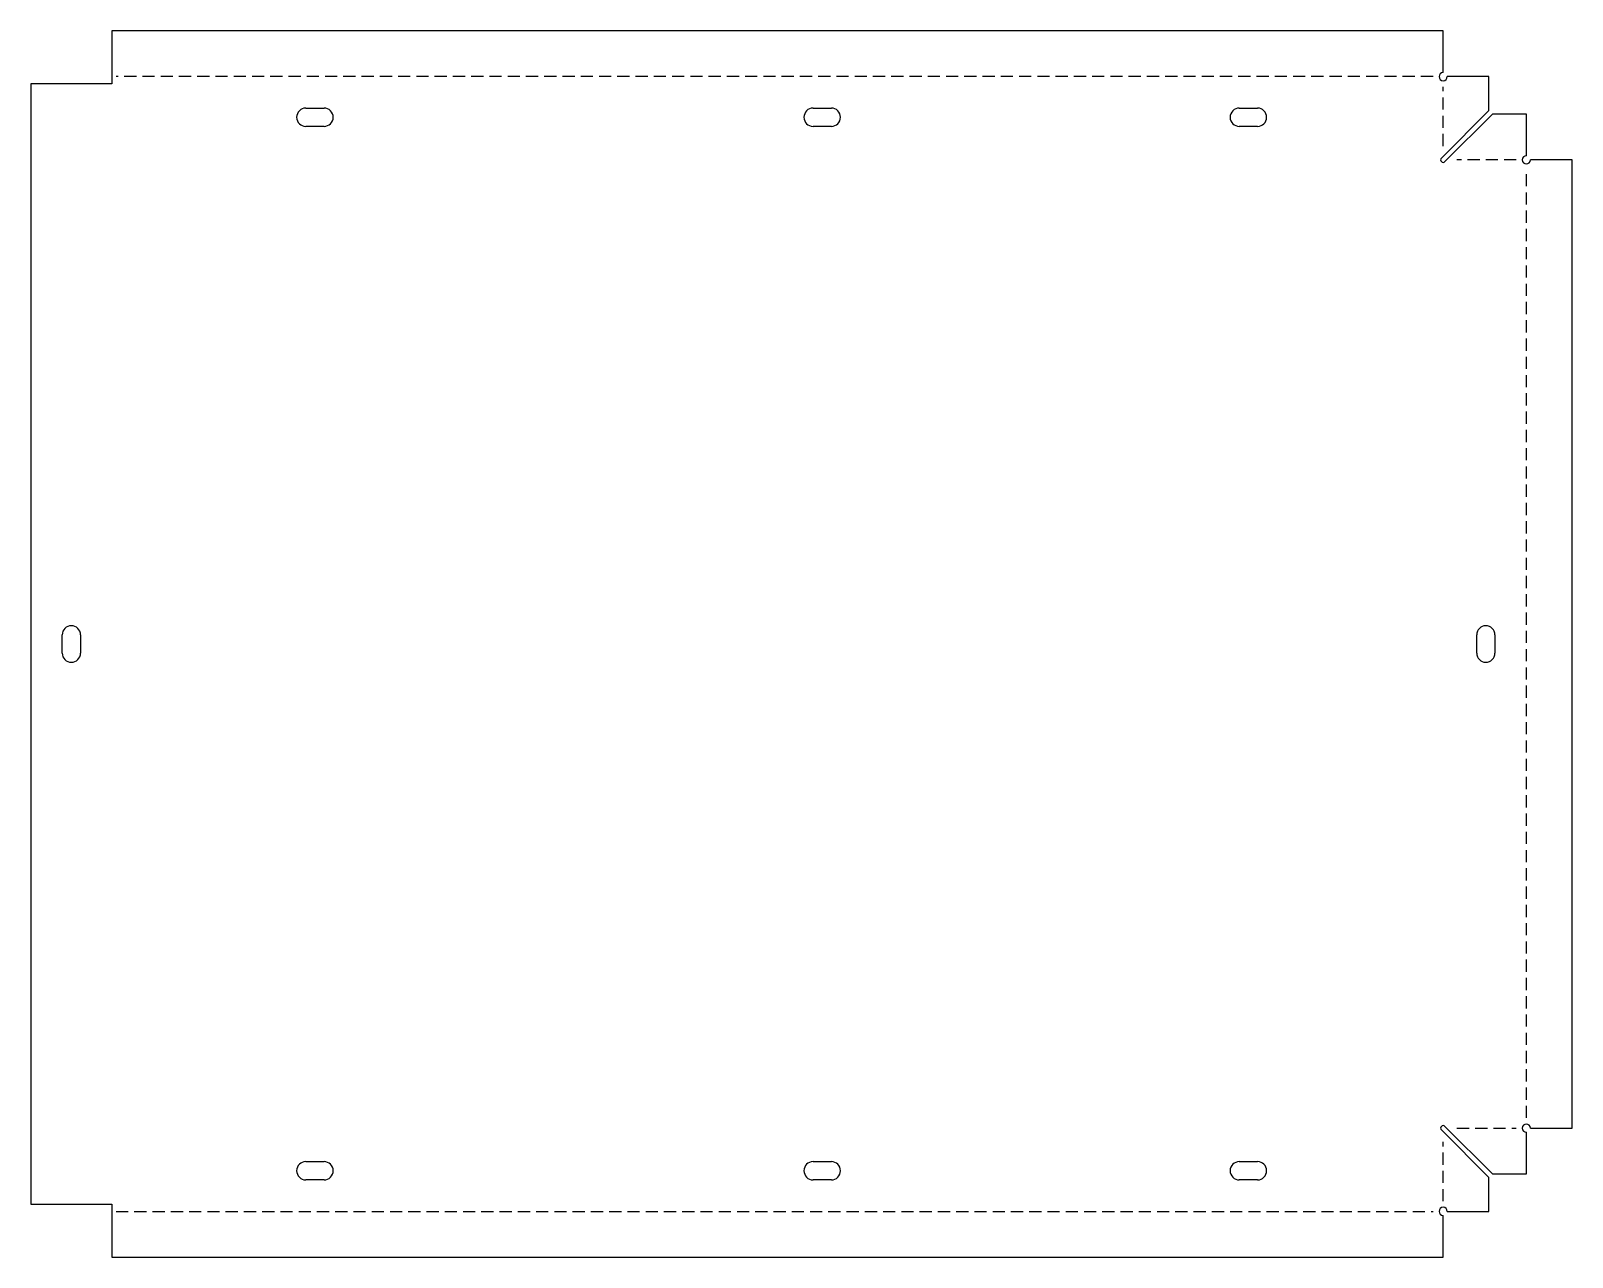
# Model space of a CAD drawing. Header units: millimetres. Extents: x 0 to 760, y -23 to 582.
import ezdxf

# ---------------------------------------------------------------- set-up
doc = ezdxf.new("R2010")
doc.units = ezdxf.units.MM
doc.linetypes.add('DASHED', pattern=[9, 6, -3])
doc.layers.get('0').update_dxf_attribs({"linetype": 'CONTINUOUS'})

msp = doc.modelspace()

# ---------------------------------------------------------------- linework, layer by layer
at = {"linetype": 'CONTINUOUS'}
for p, q in [((696, 581.562), (40, 581.562)), ((40, 581.562), (40, 559)), ((696, 561), (696, 581.562)), ((40, 555.5), (0, 555.5)), ((0, 555.5), (0, 3.5)), ((40, 559), (40, 555.5)), ((718.562, 559), (698, 559)), ((718.562, 542.3298), (718.562, 559)), ((135.5, 543.5), (144.5, 543.5)), ((385.5, 543.5), (394.5, 543.5)), ((595.5, 543.5), (604.5, 543.5)), ((695.1161, 518.8839), (718.562, 542.3298)), ((720.3298, 540.562), (696.8839, 517.1161)), ((737, 540.562), (720.3298, 540.562)), ((737, 520), (737, 540.562)), ((144.5, 534.5), (135.5, 534.5)), ((394.5, 534.5), (385.5, 534.5)), ((604.5, 534.5), (595.5, 534.5)), ((759.562, 518), (739, 518)), ((759.562, 41), (759.562, 518)), ((15.5, 275), (15.5, 284)), ((24.5, 284), (24.5, 275)), ((712.5, 275), (712.5, 284)), ((721.5, 284), (721.5, 275)), ((718.562, 16.6702), (695.1161, 40.1161)), ((696.8839, 41.8839), (720.3298, 18.438)), ((737, 18.438), (737, 39)), ((739, 41), (759.562, 41)), ((135.5, 24.5), (144.5, 24.5)), ((385.5, 24.5), (394.5, 24.5)), ((595.5, 24.5), (604.5, 24.5)), ((144.5, 15.5), (135.5, 15.5)), ((394.5, 15.5), (385.5, 15.5)), ((604.5, 15.5), (595.5, 15.5)), ((718.562, 0), (718.562, 16.6702)), ((720.3298, 18.438), (737, 18.438)), ((0, 3.5), (40, 3.5)), ((40, 3.5), (40, 0)), ((40, 0), (40, -22.562)), ((698, 0), (718.562, 0)), ((696, -22.562), (696, -2)), ((40, -22.562), (696, -22.562))]:
    msp.add_line(p, q, dxfattribs=at)
at = {"linetype": 'DASHED'}
for p, q in [((691, 559), (42, 559)), ((696, 524.7678), (696, 554)), ((732, 518), (702.7678, 518)), ((737, 46), (737, 513)), ((702.7678, 41), (732, 41)), ((696, 5), (696, 34.2322)), ((42, 0), (691, 0))]:
    msp.add_line(p, q, dxfattribs=at)
at = {"linetype": 'CONTINUOUS'}
for centre, radius, start, end in [((696, 559), 2, 90, 0), ((135.5, 539), 4.5, 90, 270), ((144.5, 539), 4.5, -90, 90), ((385.5, 539), 4.5, 90, 270), ((394.5, 539), 4.5, -90, 90), ((595.5, 539), 4.5, 90, 270), ((604.5, 539), 4.5, -90, 90), ((696, 518), 1.25, 135, 315), ((737, 518), 2, 90, 0), ((20, 284), 4.5, 0, 180), ((717, 284), 4.5, 0, 180), ((20, 275), 4.5, 180, 360), ((717, 275), 4.5, 180, 360), ((696, 41), 1.25, 45, 225), ((737, 41), 2, 0, 270), ((135.5, 20), 4.5, 90, 270), ((144.5, 20), 4.5, -90, 90), ((385.5, 20), 4.5, 90, 270), ((394.5, 20), 4.5, -90, 90), ((595.5, 20), 4.5, 90, 270), ((604.5, 20), 4.5, -90, 90), ((696, 0), 2, 0, 270)]:
    msp.add_arc(centre, radius, start, end, dxfattribs=at)

doc.saveas('drawing.dxf')
